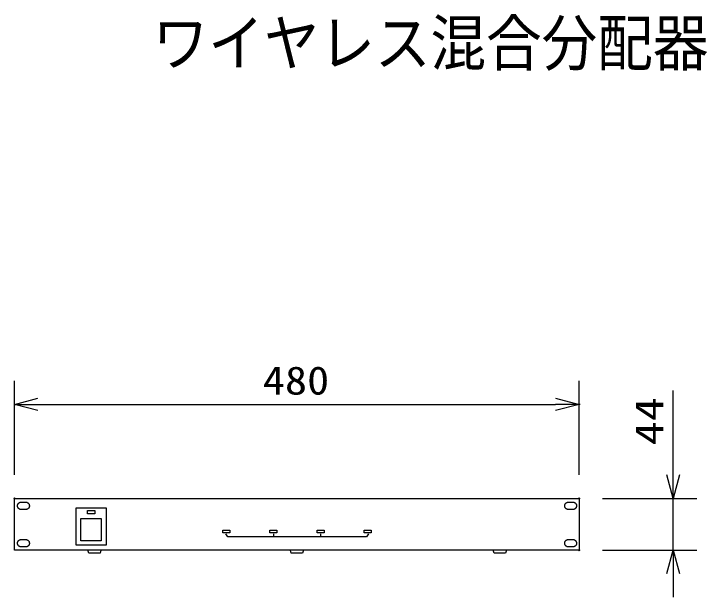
# Model space of a CAD drawing. Units: millimetres, scale not verified. Extents: x -62 to 63, y -57 to 57.
# Drawn here: x -47.3 to 11.6, y 7.7 to 57.3 of the extents above; entities that cross this region are included whole.
import ezdxf
from ezdxf.enums import TextEntityAlignment as Align

# ---------------------------------------------------------------- set-up
doc = ezdxf.new("R2010")
doc.units = ezdxf.units.MM
doc.header["$LTSCALE"] = 0.190318
doc.header["$PDMODE"] = 32
doc.header["$PDSIZE"] = 0.0952
for name, color, linetype in [('0-0_MOJI1', 2, 'Continuous'), ('0-2_GAIKEI', 1, 'Continuous'), ('0-3_WAKU', 3, 'Continuous'), ('0-4_DEFPOINTS', 7, 'Continuous')]:
    doc.layers.add(name, color=color, linetype=linetype)
doc.styles.add('ＭＳ ゴシック', font='')
doc.styles.get('ＭＳ ゴシック').set_extended_font_data('MS Gothic')

# ---------------------------------------------------------------- blocks, each defined once
blk = doc.blocks.new('_OPEN30')
at = {"layer": '0-4_DEFPOINTS'}
blk.add_line((0, 0), (-1, 0), dxfattribs=at)
blk.add_lwpolyline([(-1, 0.26795), (0, 0), (-1, -0.26795)], dxfattribs=at)

msp = doc.modelspace()

# ---------------------------------------------------------------- linework, layer by layer
at = {"layer": '0-2_GAIKEI'}
for p, q in [((-25.2283, 13.0721), (-25.2283, 12.825)), ((-21.2265, 13.0721), (-21.2265, 12.825))]:
    msp.add_line(p, q, dxfattribs=at)
at = {"layer": '0-2_GAIKEI', "color": 7}
msp.add_lwpolyline([(-47.2465, 16.0907), (0.7535, 16.0907), (0.7535, 11.6907), (-47.2465, 11.6907)], close=True, dxfattribs=at)
at = {"layer": '0-2_GAIKEI'}
for points in [[(-46.6678, 15.1441), (-46.6828, 15.1444), (-46.6977, 15.1454), (-46.7123, 15.1471), (-46.7267, 15.1494), (-46.7408, 15.1524), (-46.7547, 15.1559), (-46.7684, 15.1601), (-46.7818, 15.1648), (-46.7948, 15.1702), (-46.8076, 15.176), (-46.8201, 15.1824), (-46.8322, 15.1893), (-46.8439, 15.1968), (-46.8553, 15.2047), (-46.8663, 15.2131), (-46.877, 15.2219), (-46.8872, 15.2313), (-46.897, 15.241), (-46.9063, 15.2512), (-46.9152, 15.2617), (-46.9236, 15.2727), (-46.9316, 15.284), (-46.939, 15.2956), (-46.9459, 15.3077), (-46.9524, 15.32), (-46.9582, 15.3327), (-46.9635, 15.3456), (-46.9683, 15.3588), (-46.9724, 15.3723), (-46.976, 15.3861), (-46.9789, 15.4001), (-46.9813, 15.4143), (-46.9829, 15.4287), (-46.9839, 15.4433), (-46.9843, 15.458), (-46.9839, 15.4728), (-46.9829, 15.4875), (-46.9813, 15.5019), (-46.9789, 15.5161)], [(-46.9789, 15.5161), (-46.976, 15.5301), (-46.9724, 15.5439), (-46.9683, 15.5574), (-46.9635, 15.5707), (-46.9582, 15.5836), (-46.9524, 15.5963), (-46.9459, 15.6086), (-46.939, 15.6207), (-46.9316, 15.6324), (-46.9236, 15.6437), (-46.9152, 15.6547), (-46.9063, 15.6652), (-46.897, 15.6754), (-46.8872, 15.6852), (-46.877, 15.6945), (-46.8663, 15.7034), (-46.8553, 15.7118), (-46.8439, 15.7197), (-46.8322, 15.7271), (-46.8201, 15.7341), (-46.8076, 15.7405), (-46.7948, 15.7463), (-46.7818, 15.7517), (-46.7684, 15.7564), (-46.7547, 15.7606), (-46.7408, 15.7641), (-46.7267, 15.7671), (-46.7123, 15.7694), (-46.6977, 15.7711), (-46.6828, 15.7721), (-46.6678, 15.7724), (-46.6668, 15.7724), (-46.6639, 15.7724), (-46.6592, 15.7724), (-46.6528, 15.7724), (-46.6448, 15.7724), (-46.6354, 15.7724), (-46.6247, 15.7724), (-46.6128, 15.7724)], [(-46.6128, 15.7724), (-46.5998, 15.7724), (-46.5859, 15.7724), (-46.5712, 15.7724), (-46.5558, 15.7724), (-46.5398, 15.7724), (-46.5233, 15.7724), (-46.5065, 15.7724), (-46.4896, 15.7724), (-46.4725, 15.7724), (-46.4555, 15.7724), (-46.4386, 15.7724), (-46.422, 15.7724), (-46.4059, 15.7724), (-46.3903, 15.7724), (-46.3753, 15.7724), (-46.3611, 15.7724), (-46.3478, 15.7724), (-46.3355, 15.7724), (-46.3244, 15.7724), (-46.3146, 15.7724), (-46.3061, 15.7724), (-46.2992, 15.7724), (-46.2939, 15.7724), (-46.2903, 15.7724), (-46.2887, 15.7724), (-46.2782, 15.7723), (-46.2628, 15.7714), (-46.2476, 15.7698), (-46.2326, 15.7675), (-46.2179, 15.7645), (-46.2034, 15.7608), (-46.1893, 15.7564), (-46.1754, 15.7514), (-46.1618, 15.7458), (-46.1485, 15.7395), (-46.1356, 15.7327), (-46.1231, 15.7253), (-46.111, 15.7174), (-46.0992, 15.7089)], [(-46.0992, 15.7089), (-46.0879, 15.6999), (-46.077, 15.6903), (-46.0665, 15.6803), (-46.0565, 15.6699), (-46.047, 15.6589), (-46.038, 15.6476), (-46.0295, 15.6358), (-46.0216, 15.6236), (-46.0142, 15.6111), (-46.0074, 15.5982), (-46.0012, 15.5849), (-45.9956, 15.5713), (-45.9906, 15.5574), (-45.9862, 15.5432), (-45.9825, 15.5287), (-45.9795, 15.514), (-45.9772, 15.499), (-45.9756, 15.4838), (-45.9747, 15.4684), (-45.9746, 15.4529), (-45.9752, 15.4374), (-45.9766, 15.4222), (-45.9787, 15.4071), (-45.9815, 15.3923), (-45.9849, 15.3778), (-45.9891, 15.3635), (-45.9938, 15.3495), (-45.9992, 15.3359), (-46.0053, 15.3225), (-46.0119, 15.3095), (-46.0191, 15.2968), (-46.0268, 15.2845), (-46.0351, 15.2727), (-46.044, 15.2612), (-46.0533, 15.2501), (-46.0631, 15.2395), (-46.0734, 15.2294), (-46.0842, 15.2197), (-46.0954, 15.2105)], [(-0.1567, 15.1441), (-0.1715, 15.1444), (-0.1861, 15.1454), (-0.2005, 15.1471), (-0.2148, 15.1494), (-0.2288, 15.1524), (-0.2425, 15.1559), (-0.256, 15.1601), (-0.2693, 15.1648), (-0.2822, 15.1702), (-0.2949, 15.176), (-0.3073, 15.1824), (-0.3193, 15.1893), (-0.331, 15.1968), (-0.3423, 15.2047), (-0.3532, 15.2131), (-0.3638, 15.2219), (-0.374, 15.2313), (-0.3837, 15.241), (-0.393, 15.2512), (-0.4019, 15.2617), (-0.4103, 15.2727), (-0.4182, 15.284), (-0.4257, 15.2956), (-0.4326, 15.3077), (-0.439, 15.32), (-0.4448, 15.3327), (-0.4502, 15.3456), (-0.4549, 15.3588), (-0.459, 15.3723), (-0.4626, 15.3861), (-0.4656, 15.4001), (-0.4679, 15.4143), (-0.4695, 15.4287), (-0.4706, 15.4433), (-0.4709, 15.458), (-0.4706, 15.4728), (-0.4695, 15.4875), (-0.4679, 15.5019), (-0.4656, 15.5161)], [(-0.4656, 15.5161), (-0.4626, 15.5301), (-0.459, 15.5439), (-0.4549, 15.5574), (-0.4502, 15.5707), (-0.4448, 15.5836), (-0.439, 15.5963), (-0.4326, 15.6086), (-0.4257, 15.6207), (-0.4182, 15.6324), (-0.4103, 15.6437), (-0.4019, 15.6547), (-0.393, 15.6652), (-0.3837, 15.6754), (-0.374, 15.6852), (-0.3638, 15.6945), (-0.3532, 15.7034), (-0.3423, 15.7118), (-0.331, 15.7197), (-0.3193, 15.7271), (-0.3073, 15.7341), (-0.2949, 15.7405), (-0.2822, 15.7463), (-0.2693, 15.7517), (-0.256, 15.7564), (-0.2425, 15.7606), (-0.2288, 15.7641), (-0.2148, 15.7671), (-0.2005, 15.7694), (-0.1861, 15.7711), (-0.1715, 15.7721), (-0.1567, 15.7724), (-0.1567, 15.7724), (-0.1557, 15.7724), (-0.1528, 15.7724), (-0.148, 15.7724), (-0.1416, 15.7724), (-0.1336, 15.7724), (-0.1242, 15.7724), (-0.1135, 15.7724)], [(-0.1135, 15.7724), (-0.1016, 15.7724), (-0.0886, 15.7724), (-0.0747, 15.7724), (-0.06, 15.7724), (-0.0446, 15.7724), (-0.0286, 15.7724), (-0.0121, 15.7724), (0.0047, 15.7724), (0.0217, 15.7724), (0.0387, 15.7724), (0.0558, 15.7724), (0.0726, 15.7724), (0.0892, 15.7724), (0.1054, 15.7724), (0.121, 15.7724), (0.136, 15.7724), (0.1502, 15.7724), (0.1635, 15.7724), (0.1758, 15.7724), (0.1869, 15.7724), (0.1967, 15.7724), (0.2052, 15.7724), (0.2121, 15.7724), (0.2175, 15.7724), (0.221, 15.7724), (0.2227, 15.7724), (0.2331, 15.7723), (0.2485, 15.7714), (0.2637, 15.7698), (0.2787, 15.7675), (0.2934, 15.7645), (0.3079, 15.7608), (0.3221, 15.7564), (0.336, 15.7514), (0.3495, 15.7458), (0.3628, 15.7395), (0.3757, 15.7327), (0.3882, 15.7253), (0.4004, 15.7174)], [(0.4004, 15.7174), (0.4121, 15.7089), (0.4235, 15.6999), (0.4344, 15.6903), (0.4448, 15.6803), (0.4548, 15.6699), (0.4643, 15.6589), (0.4733, 15.6476), (0.4817, 15.6358), (0.4897, 15.6236), (0.4971, 15.6111), (0.5039, 15.5982), (0.5101, 15.5849), (0.5157, 15.5713), (0.5207, 15.5574), (0.525, 15.5432), (0.5287, 15.5287), (0.5317, 15.514), (0.534, 15.499), (0.5356, 15.4838), (0.5365, 15.4684), (0.5366, 15.4529), (0.536, 15.4374), (0.5346, 15.4222), (0.5325, 15.4071), (0.5298, 15.3923), (0.5263, 15.3778), (0.5222, 15.3635), (0.5174, 15.3495), (0.512, 15.3359), (0.506, 15.3225), (0.4994, 15.3095), (0.4922, 15.2968), (0.4845, 15.2845), (0.4762, 15.2727), (0.4673, 15.2612), (0.458, 15.2501), (0.4482, 15.2395), (0.4379, 15.2294), (0.4271, 15.2197)], [(-46.5478, 15.1441), (-46.561, 15.1441), (-46.5737, 15.1441), (-46.5859, 15.1441), (-46.5976, 15.1441), (-46.6086, 15.1441), (-46.6189, 15.1441), (-46.6284, 15.1441), (-46.637, 15.1441), (-46.6448, 15.1441), (-46.6515, 15.1441), (-46.6572, 15.1441), (-46.6617, 15.1441), (-46.6651, 15.1441), (-46.6671, 15.1441), (-46.6678, 15.1441)], [(-46.0954, 15.2105), (-46.107, 15.2019), (-46.119, 15.1937), (-46.1314, 15.1862), (-46.1442, 15.1791), (-46.1573, 15.1727), (-46.1708, 15.1669), (-46.1846, 15.1617), (-46.1987, 15.1571), (-46.2131, 15.1532), (-46.2277, 15.15), (-46.2426, 15.1474), (-46.2577, 15.1456), (-46.273, 15.1445), (-46.2885, 15.1441), (-46.2892, 15.1441), (-46.2913, 15.1441), (-46.2946, 15.1441), (-46.2992, 15.1441), (-46.3048, 15.1441), (-46.3116, 15.1441), (-46.3193, 15.1441), (-46.328, 15.1441), (-46.3375, 15.1441), (-46.3478, 15.1441), (-46.3588, 15.1441), (-46.3705, 15.1441), (-46.3827, 15.1441), (-46.3954, 15.1441), (-46.4085, 15.1441), (-46.422, 15.1441), (-46.4358, 15.1441), (-46.4498, 15.1441), (-46.464, 15.1441), (-46.4782, 15.1441), (-46.4924, 15.1441), (-46.5065, 15.1441), (-46.5205, 15.1441), (-46.5343, 15.1441), (-46.5478, 15.1441)], [(-0.0231, 15.1441), (-0.0366, 15.1441), (-0.0498, 15.1441), (-0.0625, 15.1441), (-0.0747, 15.1441), (-0.0864, 15.1441), (-0.0974, 15.1441), (-0.1077, 15.1441), (-0.1172, 15.1441), (-0.1259, 15.1441), (-0.1336, 15.1441), (-0.1404, 15.1441), (-0.1461, 15.1441), (-0.1506, 15.1441), (-0.1539, 15.1441), (-0.156, 15.1441), (-0.1567, 15.1441)], [(0.4271, 15.2197), (0.4159, 15.2105), (0.4043, 15.2019), (0.3923, 15.1937), (0.3799, 15.1862), (0.3671, 15.1791), (0.354, 15.1727), (0.3405, 15.1669), (0.3267, 15.1617), (0.3127, 15.1571), (0.2983, 15.1532), (0.2836, 15.15), (0.2688, 15.1474), (0.2536, 15.1456), (0.2383, 15.1445), (0.2228, 15.1441), (0.2221, 15.1441), (0.22, 15.1441), (0.2167, 15.1441), (0.2121, 15.1441), (0.2065, 15.1441), (0.1997, 15.1441), (0.192, 15.1441), (0.1833, 15.1441), (0.1738, 15.1441), (0.1635, 15.1441), (0.1525, 15.1441), (0.1408, 15.1441), (0.1286, 15.1441), (0.1159, 15.1441), (0.1027, 15.1441), (0.0892, 15.1441), (0.0754, 15.1441), (0.0614, 15.1441), (0.0473, 15.1441), (0.033, 15.1441), (0.0188, 15.1441), (0.0047, 15.1441), (-0.0093, 15.1441), (-0.0231, 15.1441)], [(-17.1609, 13.0689), (-17.3266, 12.8201), (-29.1169, 12.8201), (-29.2801, 13.0689)], [(-46.9789, 12.3363), (-46.976, 12.3504), (-46.9724, 12.3643), (-46.9683, 12.3779), (-46.9635, 12.3912), (-46.9582, 12.4043), (-46.9524, 12.417), (-46.9459, 12.4294), (-46.939, 12.4415), (-46.9316, 12.4532), (-46.9236, 12.4646), (-46.9152, 12.4756), (-46.9063, 12.4862), (-46.897, 12.4964), (-46.8872, 12.5062), (-46.877, 12.5155), (-46.8663, 12.5244), (-46.8553, 12.5328), (-46.8439, 12.5408), (-46.8322, 12.5482), (-46.8201, 12.5552), (-46.8076, 12.5616), (-46.7948, 12.5674), (-46.7818, 12.5727), (-46.7684, 12.5775), (-46.7547, 12.5816), (-46.7408, 12.5852), (-46.7267, 12.5882), (-46.7123, 12.5905), (-46.6977, 12.5921), (-46.6828, 12.5932), (-46.6678, 12.5935), (-46.6668, 12.5935), (-46.6639, 12.5935), (-46.6592, 12.5935), (-46.6528, 12.5935), (-46.6448, 12.5935), (-46.6354, 12.5935), (-46.6247, 12.5935), (-46.6128, 12.5935)], [(-46.6128, 12.5935), (-46.5998, 12.5935), (-46.5859, 12.5935), (-46.5712, 12.5935), (-46.5558, 12.5935), (-46.5398, 12.5935), (-46.5233, 12.5935), (-46.5065, 12.5935), (-46.4896, 12.5935), (-46.4725, 12.5935), (-46.4555, 12.5935), (-46.4386, 12.5935), (-46.422, 12.5935), (-46.4059, 12.5935), (-46.3903, 12.5935), (-46.3753, 12.5935), (-46.3611, 12.5935), (-46.3478, 12.5935), (-46.3355, 12.5935), (-46.3244, 12.5935), (-46.3146, 12.5935), (-46.3061, 12.5935), (-46.2992, 12.5935), (-46.2939, 12.5935), (-46.2903, 12.5935), (-46.2887, 12.5935), (-46.2782, 12.5933), (-46.2628, 12.5925), (-46.2476, 12.5909), (-46.2326, 12.5885), (-46.2179, 12.5855), (-46.2034, 12.5818), (-46.1893, 12.5775), (-46.1754, 12.5725), (-46.1618, 12.5669), (-46.1485, 12.5606), (-46.1356, 12.5538), (-46.1231, 12.5464), (-46.111, 12.5385), (-46.0992, 12.5299)], [(-46.0992, 12.5299), (-46.0879, 12.5209), (-46.077, 12.5114), (-46.0665, 12.5014), (-46.0565, 12.4909), (-46.047, 12.4799), (-46.038, 12.4685), (-46.0295, 12.4567), (-46.0216, 12.4445), (-46.0142, 12.4319), (-46.0074, 12.4189), (-46.0012, 12.4056), (-45.9956, 12.3919), (-45.9906, 12.3779), (-45.9862, 12.3636), (-45.9825, 12.349), (-45.9795, 12.3342), (-45.9772, 12.3191), (-45.9756, 12.3038), (-45.9747, 12.2882), (-45.9746, 12.2725), (-45.9752, 12.257), (-45.9766, 12.2418), (-45.9787, 12.2267), (-45.9815, 12.2119), (-45.9849, 12.1973), (-45.9891, 12.183), (-45.9938, 12.169), (-45.9992, 12.1553), (-46.0053, 12.1419), (-46.0119, 12.1289), (-46.0191, 12.1162), (-46.0268, 12.1039), (-46.0351, 12.092), (-46.044, 12.0805), (-46.0533, 12.0694), (-46.0631, 12.0588), (-46.0734, 12.0486), (-46.0842, 12.039), (-46.0954, 12.0298)], [(-0.4656, 12.3363), (-0.4626, 12.3504), (-0.459, 12.3643), (-0.4549, 12.3779), (-0.4502, 12.3912), (-0.4448, 12.4043), (-0.439, 12.417), (-0.4326, 12.4294), (-0.4257, 12.4415), (-0.4182, 12.4532), (-0.4103, 12.4646), (-0.4019, 12.4756), (-0.393, 12.4862), (-0.3837, 12.4964), (-0.374, 12.5062), (-0.3638, 12.5155), (-0.3532, 12.5244), (-0.3423, 12.5328), (-0.331, 12.5408), (-0.3193, 12.5482), (-0.3073, 12.5552), (-0.2949, 12.5616), (-0.2822, 12.5674), (-0.2693, 12.5727), (-0.256, 12.5775), (-0.2425, 12.5816), (-0.2288, 12.5852), (-0.2148, 12.5882), (-0.2005, 12.5905), (-0.1861, 12.5921), (-0.1715, 12.5932), (-0.1567, 12.5935), (-0.1567, 12.5935), (-0.1557, 12.5935), (-0.1528, 12.5935), (-0.148, 12.5935), (-0.1416, 12.5935), (-0.1336, 12.5935), (-0.1242, 12.5935), (-0.1135, 12.5935)], [(-0.1135, 12.5935), (-0.1016, 12.5935), (-0.0886, 12.5935), (-0.0747, 12.5935), (-0.06, 12.5935), (-0.0446, 12.5935), (-0.0286, 12.5935), (-0.0121, 12.5935), (0.0047, 12.5935), (0.0217, 12.5935), (0.0387, 12.5935), (0.0558, 12.5935), (0.0726, 12.5935), (0.0892, 12.5935), (0.1054, 12.5935), (0.121, 12.5935), (0.136, 12.5935), (0.1502, 12.5935), (0.1635, 12.5935), (0.1758, 12.5935), (0.1869, 12.5935), (0.1967, 12.5935), (0.2052, 12.5935), (0.2121, 12.5935), (0.2175, 12.5935), (0.221, 12.5935), (0.2227, 12.5935), (0.2331, 12.5933), (0.2485, 12.5925), (0.2637, 12.5909), (0.2787, 12.5885), (0.2934, 12.5855), (0.3079, 12.5818), (0.3221, 12.5775), (0.336, 12.5725), (0.3495, 12.5669), (0.3628, 12.5606), (0.3757, 12.5538), (0.3882, 12.5464), (0.4004, 12.5385)], [(0.4004, 12.5385), (0.4121, 12.5299), (0.4235, 12.5209), (0.4344, 12.5114), (0.4448, 12.5014), (0.4548, 12.4909), (0.4643, 12.4799), (0.4733, 12.4685), (0.4817, 12.4567), (0.4897, 12.4445), (0.4971, 12.4319), (0.5039, 12.4189), (0.5101, 12.4056), (0.5157, 12.3919), (0.5207, 12.3779), (0.525, 12.3636), (0.5287, 12.349), (0.5317, 12.3342), (0.534, 12.3191), (0.5356, 12.3038), (0.5365, 12.2882), (0.5366, 12.2725), (0.536, 12.257), (0.5346, 12.2418), (0.5325, 12.2267), (0.5298, 12.2119), (0.5263, 12.1973), (0.5222, 12.183), (0.5174, 12.169), (0.512, 12.1553), (0.506, 12.1419), (0.4994, 12.1289), (0.4922, 12.1162), (0.4845, 12.1039), (0.4762, 12.092), (0.4673, 12.0805), (0.458, 12.0694), (0.4482, 12.0588), (0.4379, 12.0486), (0.4271, 12.039)], [(-46.6678, 11.9634), (-46.6828, 11.9637), (-46.6977, 11.9647), (-46.7123, 11.9664), (-46.7267, 11.9687), (-46.7408, 11.9716), (-46.7547, 11.9752), (-46.7684, 11.9794), (-46.7818, 11.9841), (-46.7948, 11.9894), (-46.8076, 11.9953), (-46.8201, 12.0017), (-46.8322, 12.0086), (-46.8439, 12.016), (-46.8553, 12.0239), (-46.8663, 12.0324), (-46.877, 12.0412), (-46.8872, 12.0505), (-46.897, 12.0603), (-46.9063, 12.0704), (-46.9152, 12.081), (-46.9236, 12.092), (-46.9316, 12.1033), (-46.939, 12.115), (-46.9459, 12.127), (-46.9524, 12.1394), (-46.9582, 12.1521), (-46.9635, 12.165), (-46.9683, 12.1783), (-46.9724, 12.1918), (-46.976, 12.2056), (-46.9789, 12.2196), (-46.9813, 12.2338), (-46.9829, 12.2483), (-46.9839, 12.2629), (-46.9843, 12.2777), (-46.9839, 12.2927), (-46.9829, 12.3074), (-46.9813, 12.322), (-46.9789, 12.3363)], [(-46.5478, 11.9634), (-46.561, 11.9634), (-46.5737, 11.9634), (-46.5859, 11.9634), (-46.5976, 11.9634), (-46.6086, 11.9634), (-46.6189, 11.9634), (-46.6284, 11.9634), (-46.637, 11.9634), (-46.6448, 11.9634), (-46.6515, 11.9634), (-46.6572, 11.9634), (-46.6617, 11.9634), (-46.6651, 11.9634), (-46.6671, 11.9634), (-46.6678, 11.9634)], [(-46.0954, 12.0298), (-46.107, 12.0211), (-46.119, 12.013), (-46.1314, 12.0054), (-46.1442, 11.9984), (-46.1573, 11.992), (-46.1708, 11.9862), (-46.1846, 11.981), (-46.1987, 11.9764), (-46.2131, 11.9725), (-46.2277, 11.9692), (-46.2426, 11.9667), (-46.2577, 11.9648), (-46.273, 11.9637), (-46.2885, 11.9634), (-46.2892, 11.9634), (-46.2913, 11.9634), (-46.2946, 11.9634), (-46.2992, 11.9634), (-46.3048, 11.9634), (-46.3116, 11.9634), (-46.3193, 11.9634), (-46.328, 11.9634), (-46.3375, 11.9634), (-46.3478, 11.9634), (-46.3588, 11.9634), (-46.3705, 11.9634), (-46.3827, 11.9634), (-46.3954, 11.9634), (-46.4085, 11.9634), (-46.422, 11.9634), (-46.4358, 11.9634), (-46.4498, 11.9634), (-46.464, 11.9634), (-46.4782, 11.9634), (-46.4924, 11.9634), (-46.5065, 11.9634), (-46.5205, 11.9634), (-46.5343, 11.9634), (-46.5478, 11.9634)], [(-0.1567, 11.9634), (-0.1715, 11.9637), (-0.1861, 11.9647), (-0.2005, 11.9664), (-0.2148, 11.9687), (-0.2288, 11.9716), (-0.2425, 11.9752), (-0.256, 11.9794), (-0.2693, 11.9841), (-0.2822, 11.9894), (-0.2949, 11.9953), (-0.3073, 12.0017), (-0.3193, 12.0086), (-0.331, 12.016), (-0.3423, 12.0239), (-0.3532, 12.0324), (-0.3638, 12.0412), (-0.374, 12.0505), (-0.3837, 12.0603), (-0.393, 12.0704), (-0.4019, 12.081), (-0.4103, 12.092), (-0.4182, 12.1033), (-0.4257, 12.115), (-0.4326, 12.127), (-0.439, 12.1394), (-0.4448, 12.1521), (-0.4502, 12.165), (-0.4549, 12.1783), (-0.459, 12.1918), (-0.4626, 12.2056), (-0.4656, 12.2196), (-0.4679, 12.2338), (-0.4695, 12.2483), (-0.4706, 12.2629), (-0.4709, 12.2777), (-0.4706, 12.2927), (-0.4695, 12.3074), (-0.4679, 12.322), (-0.4656, 12.3363)], [(-0.0231, 11.9634), (-0.0366, 11.9634), (-0.0498, 11.9634), (-0.0625, 11.9634), (-0.0747, 11.9634), (-0.0864, 11.9634), (-0.0974, 11.9634), (-0.1077, 11.9634), (-0.1172, 11.9634), (-0.1259, 11.9634), (-0.1336, 11.9634), (-0.1404, 11.9634), (-0.1461, 11.9634), (-0.1506, 11.9634), (-0.1539, 11.9634), (-0.156, 11.9634), (-0.1567, 11.9634)], [(0.4271, 12.039), (0.4159, 12.0298), (0.4043, 12.0211), (0.3923, 12.013), (0.3799, 12.0054), (0.3671, 11.9984), (0.354, 11.992), (0.3405, 11.9862), (0.3267, 11.981), (0.3127, 11.9764), (0.2983, 11.9725), (0.2836, 11.9692), (0.2688, 11.9667), (0.2536, 11.9648), (0.2383, 11.9637), (0.2228, 11.9634), (0.2221, 11.9634), (0.22, 11.9634), (0.2167, 11.9634), (0.2121, 11.9634), (0.2065, 11.9634), (0.1997, 11.9634), (0.192, 11.9634), (0.1833, 11.9634), (0.1738, 11.9634), (0.1635, 11.9634), (0.1525, 11.9634), (0.1408, 11.9634), (0.1286, 11.9634), (0.1159, 11.9634), (0.1027, 11.9634), (0.0892, 11.9634), (0.0754, 11.9634), (0.0614, 11.9634), (0.0473, 11.9634), (0.033, 11.9634), (0.0188, 11.9634), (0.0047, 11.9634), (-0.0093, 11.9634), (-0.0231, 11.9634)], [(-39.8902, 11.6838), (-39.9721, 11.4227), (-40.9346, 11.4227), (-41.0162, 11.6838)], [(-22.666, 11.6838), (-22.7478, 11.4227), (-23.7102, 11.4227), (-23.792, 11.6838)], [(-5.4084, 11.6838), (-5.4899, 11.4227), (-6.4595, 11.4227), (-6.5413, 11.6838)]]:
    msp.add_lwpolyline(points, dxfattribs=at)
for points in [[(-42.002, 15.2972), (-39.4603, 15.2972), (-39.4603, 12.1109), (-42.002, 12.1109)], [(-41.0398, 15.0526), (-40.4221, 15.0526), (-40.4221, 14.7755), (-41.0398, 14.7755)], [(-41.5918, 14.3697), (-39.873, 14.3697), (-39.873, 12.4757), (-41.5918, 12.4757)], [(-29.5289, 13.3986), (-28.93, 13.3986), (-28.93, 13.1702), (-29.5289, 13.1702)], [(-25.5321, 13.3986), (-24.9311, 13.3986), (-24.9311, 13.1702), (-25.5321, 13.1702)], [(-21.5103, 13.3986), (-20.9114, 13.3986), (-20.9114, 13.1702), (-21.5103, 13.1702)], [(-17.5135, 13.3986), (-16.9127, 13.3986), (-16.9127, 13.1702), (-17.5135, 13.1702)]]:
    msp.add_lwpolyline(points, close=True, dxfattribs=at)
at = {"layer": '0-3_WAKU'}
for p, q in [((-47.2465, 18.0907), (-47.2465, 26.0907)), ((0.7535, 18.0907), (0.7535, 26.0907)), ((8.7535, 18.0907), (8.7535, 25.2573)), ((-45.2465, 24.0907), (-1.2465, 24.0907)), ((2.7535, 16.0907), (10.7535, 16.0907)), ((8.7535, 11.6907), (8.7535, 16.0907)), ((2.7535, 11.6907), (10.7535, 11.6907)), ((8.7535, 9.6907), (8.7535, 7.6907))]:
    msp.add_line(p, q, dxfattribs=at)
at = {"layer": '0-4_DEFPOINTS'}
for p in [(0.7535, 24.0907), (-47.2465, 16.0907), (0.7535, 16.0907), (8.7535, 16.0907), (0.7535, 11.6907)]:
    msp.add_point(p, dxfattribs=at)

# ---------------------------------------------------------------- block references
at = {"layer": '0-3_WAKU', "xscale": 2, "yscale": 2}
for p, rotation in [((-47.2465, 24.0907), 180), ((8.7535, 16.0907), 270), ((8.7535, 11.6907), 90)]:
    msp.add_blockref('_OPEN30', p, dxfattribs=dict(at, rotation=rotation))
msp.add_blockref('_OPEN30', (0.7535, 24.0907), dxfattribs=at)

# ---------------------------------------------------------------- texts
at = {"layer": '0-0_MOJI1', "style": 'ＭＳ ゴシック', "width": 0.9}
msp.add_text('ワイヤレス混合分配器', height=3.848, dxfattribs=at).set_placement((-35.4973, 51.7555), align=Align.BOTTOM_LEFT)
at = {"layer": '0-3_WAKU', "style": 'ＭＳ ゴシック', "width": 1.15}
msp.add_text('480', height=2.405, dxfattribs=at).set_placement((-26.1336, 24.2003), align=Align.BOTTOM_LEFT)
at = {"layer": '0-3_WAKU', "style": 'ＭＳ ゴシック', "width": 1.25}
msp.add_text('44', height=2.405, rotation=90, dxfattribs=at).set_placement((8.6439, 20.6071), align=Align.BOTTOM_LEFT)

doc.saveas('drawing.dxf')
